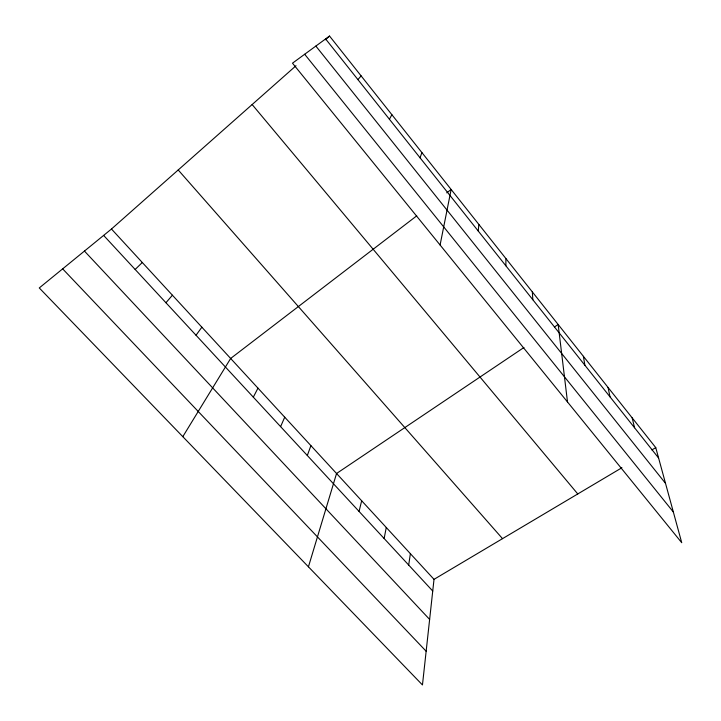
<?xml version="1.0" encoding="UTF-8"?>
<svg xmlns="http://www.w3.org/2000/svg" width="721" height="721" viewBox="0 0 721 721"><rect width="100%" height="100%" fill="white"/><g stroke="black" fill="none" stroke-linecap="round" stroke-linejoin="round"><path stroke-width="1.08" d="M505.872 265.806L505.908 258.569M478.257 231.053L478.852 224.429M111.467 229.017L434.015 579.351L422.461 684.95L39.267 287.949L111.467 229.017L295.989 65.746M408.681 565.039L410.384 553.683M384.131 538.506L386.276 527.502M440.089 245.014L451.148 189.47L446.741 192.858M359.058 511.423L361.672 500.78M308.435 566.814L336.554 473.499L523.96 347.486M420.064 157.818L421.893 152.564M307.317 455.51L310.913 445.641M280.604 426.643L284.723 417.198M253.314 397.154L257.974 388.141M389.394 119.226L391.891 114.711M182.81 436.656L230.648 358.463L416.738 215.84M196.022 335.247L201.862 327.199M357.922 79.607L361.122 75.885M165.938 302.739L172.418 295.213M135.151 269.474L142.289 262.498M325.351 39.763L329.542 36.05L655.759 447.624L681.733 542.706L292.492 63.178L329.542 36.05M554.458 326.974L558.153 324.486L567.499 401.967M434.015 579.351L621.926 467.722M651.892 449.922L655.759 447.624M62.655 268.852L426.147 651.234M84.438 251.07L429.626 619.42M103.635 235.406L432.735 591.031M178.204 169.967L502.528 538.65M252.143 104.536L577.773 493.957M304.677 54.264L673.351 512.018M315.861 46.072L665.519 483.349M325.604 38.934L658.588 457.997M632.173 417.865L634.579 427.778M608.055 387.438L610.02 396.865M583.388 356.318L584.884 365.241M532.341 291.906L532.837 299.738"/></g></svg>
